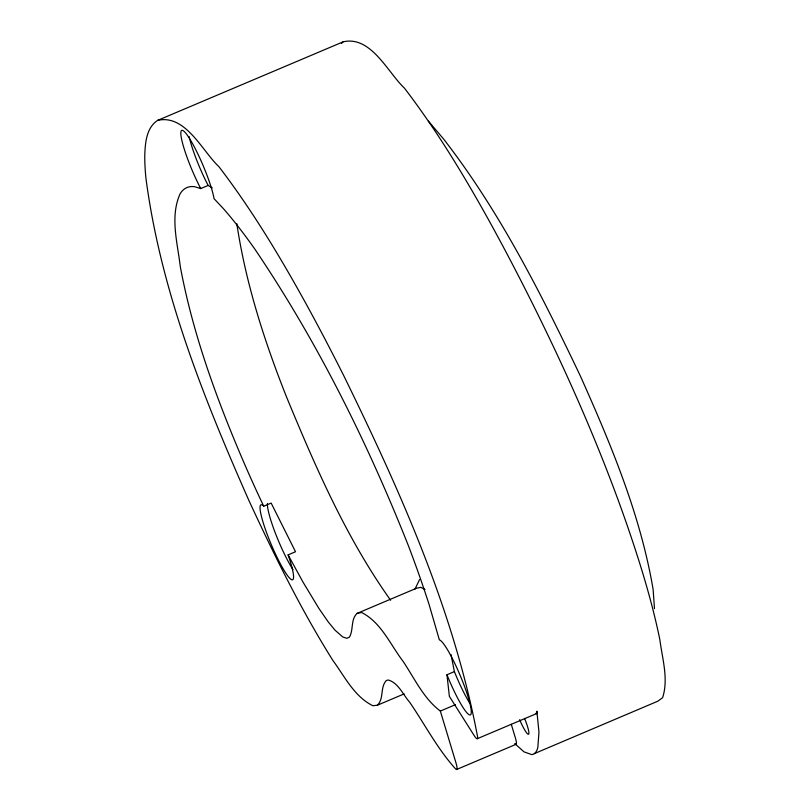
<?xml version="1.0" encoding="UTF-8"?>
<svg xmlns="http://www.w3.org/2000/svg" width="810" height="810" viewBox="0 0 810 810"><rect width="100%" height="100%" fill="white"/><g stroke="black" fill="none" stroke-linecap="round" stroke-linejoin="round"><path stroke-width="1.21" d="M654.48 608.634L653.133 589.538C640.518 514.876 610.882 444.315 580.163 375.567C540.938 293.352 499.588 211.197 443.536 138.945L428.429 121.156M415.014 589.083L419.57 579.555M534.296 753.644L657.872 701.176L662.62 697.673C668.716 678.871 662.246 658.651 659.866 639.708C651.655 599.744 639.444 560.743 626.1 522.227C599.147 445.227 566.079 370.504 529.517 297.624A493.017 72.293 67.1 0 0 488.653 219.945C463.3 174.322 436.124 129.57 404.382 88.057C387.929 72.728 371.01 35.296 343.116 41.837L157.596 120.396C146.863 127.494 145.486 141.122 144.848 152.867A471.238 69.103 67.1 0 0 145.962 178.423C160.785 290.901 203.361 397.315 248.873 500.438C274.195 555.093 300.804 609.333 332.849 660.403C344.604 676.38 354.385 696.752 372.944 705.753L377.46 705.196C384.193 698.503 379.91 687.467 386.309 680.521L388.304 679.995C398.479 682.951 403.046 694.778 409.607 702.128C424.855 724.353 437.289 748.602 455.433 768.741A16.291 2.389 67.1 0 0 455.898 762.615L440.346 711.069C423.417 698.331 414.467 678.193 402.843 661.021C390.217 644.416 381.054 622.262 361.564 612.492L357.058 613.403C350.467 619.69 353.717 629.785 349.444 637.116L346.893 638.29L342.812 637.004L334.935 630.099L328.182 621.837L318.917 608.452L302.94 582.005L288.097 554.88L295.518 551.742L271.147 503.071L263.726 506.22A40.733 5.974 67.1 0 0 265.984 531.056A40.733 5.974 67.1 0 0 289.453 577.935A40.733 5.974 67.1 0 0 288.097 554.88M341.385 43.497L343.116 41.837M263.726 506.22A198.794 29.15 67.1 0 1 236.419 444.872C212.402 387.251 191.697 327.918 180.265 266.419C177.522 242.767 169.786 216.635 180.134 193.752A579.676 84.999 67.1 0 1 194.734 186.735L200.738 188.568L208.16 185.429L212.281 187.91M357.058 613.403L416.421 588.273L420.795 587.331L424.997 589.437M157.596 120.396C185.49 113.856 202.409 151.288 218.852 166.607C250.604 208.119 277.779 252.872 303.132 298.505A493.017 72.293 67.1 0 1 343.997 376.174C400.221 491.164 453.549 609.9 477.505 736.341A16.291 2.389 67.1 0 1 474.184 735.571L449.358 696.327L446.968 674.76L454.39 671.611L451.018 654.551M377.46 705.196L404.129 693.907M440.346 711.069L455.473 704.659M477.353 738.679L536.716 713.539M456.587 769.5L515.95 744.36M514.795 743.6L524.019 751.872L531.704 754.596A244.296 35.822 67.1 0 0 537.84 747.428L538.964 732.169L536.878 711.2A16.291 2.389 67.1 0 1 535.835 713.337M390.623 600.25C346.285 537.972 315.495 467.076 286.416 396.677C264.262 340.848 245.724 283.186 236.803 223.651M511.282 724.292L515.261 737.475A16.291 2.389 67.1 0 1 515.454 744.177M200.738 188.568A40.733 5.974 67.1 0 1 181.146 136.748A40.733 5.974 67.1 0 1 194.167 146.62A40.733 5.974 67.1 0 1 214.042 198.663L223.003 208.2A579.778 85.02 67.1 0 1 254.765 249.004C317.307 341.547 367.386 442.341 408.534 546.072A220.35 32.309 67.1 0 1 429.128 604.635L439.364 639.88A40.733 5.974 67.1 0 1 461.882 679.58A40.733 5.974 67.1 0 1 469.587 714.916A40.733 5.974 67.1 0 1 446.968 674.76M208.16 185.429A40.733 5.974 67.1 0 1 189.125 136.586M469.942 703.495A40.733 5.974 67.1 0 1 454.39 671.611M293.017 569.643A40.733 5.974 67.1 0 1 275.461 533.436A40.733 5.974 67.1 0 1 267.462 503.455M524.536 718.389A17.111 2.511 67.1 0 1 528.485 734.285A17.111 2.511 67.1 0 1 519.635 719.675"/></g></svg>
